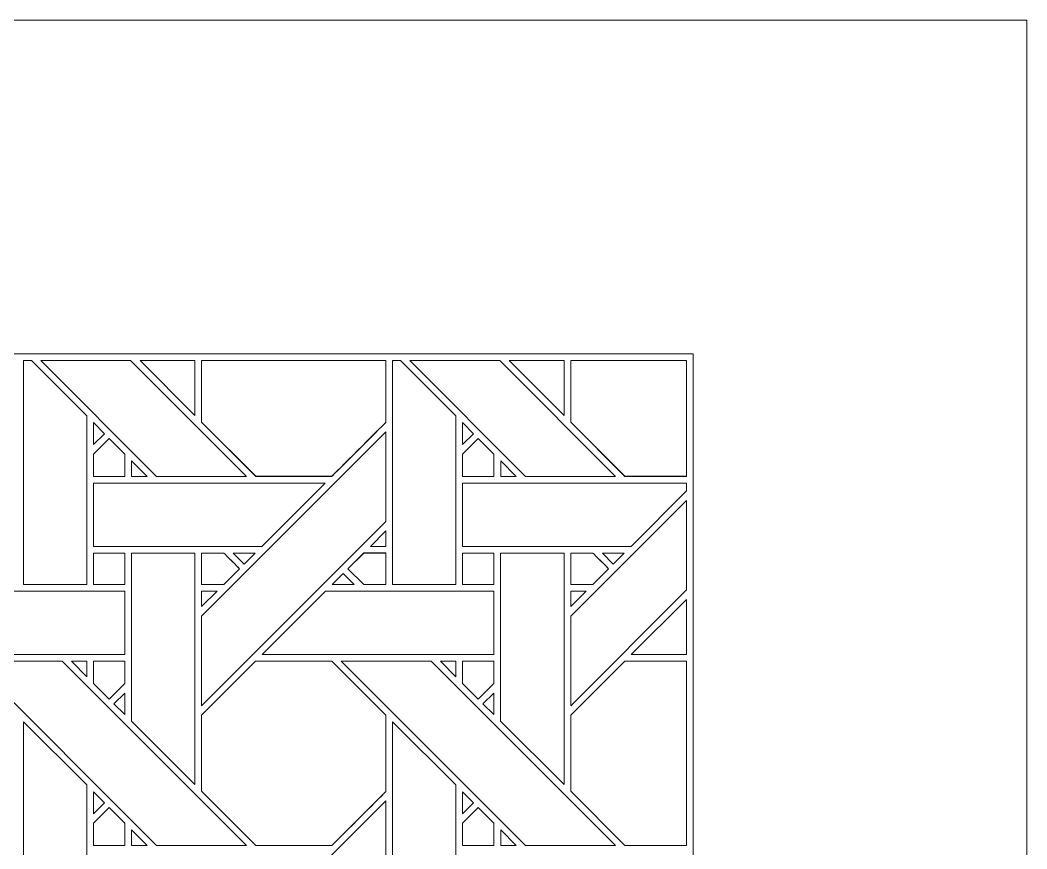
# Model space of a CAD drawing. Header units: inches. Extents: x 3.4 to 21.4, y 0.1 to 18.1.
# Drawn here: x 18.795 to 21.383, y 15.965 to 18.095 of the extents above; entities that cross this region are included whole.
import ezdxf

# ---------------------------------------------------------------- set-up
doc = ezdxf.new("R2010")
doc.units = ezdxf.units.IN
doc.header["$MEASUREMENT"] = 0
doc.layers.add('Design', color=7, linetype='Continuous', lineweight=0)

msp = doc.modelspace()

# ---------------------------------------------------------------- linework, layer by layer
at = {"layer": 'Design'}
for points, knots in [([(3.3829, 18.0948), (3.3829, 18.0948), (3.3829, 0.0948), (3.3829, 0.0948), (3.3829, 0.0948), (21.3829, 0.0948), (21.3829, 0.0948), (21.3829, 0.0948), (21.3829, 18.0948), (21.3829, 18.0948), (21.3829, 18.0948), (3.3829, 18.0948), (3.3829, 18.0948)], [0, 0, 0, 0, 1, 1, 1, 2, 2, 2, 3, 3, 3, 4, 4, 4, 4]), ([(4.2402, 17.2374), (4.2402, 17.2374), (4.2402, 0.9521), (4.2402, 0.9521), (4.2402, 0.9521), (20.5255, 0.9521), (20.5255, 0.9521), (20.5255, 0.9521), (20.5255, 17.2374), (20.5255, 17.2374), (20.5255, 17.2374), (4.2402, 17.2374), (4.2402, 17.2374)], [0, 0, 0, 0, 1, 1, 1, 2, 2, 2, 3, 3, 3, 4, 4, 4, 4]), ([(18.9663, 16.6442), (18.9663, 16.6442), (18.8036, 16.6442), (18.8036, 16.6442), (18.8036, 16.6442), (18.8036, 17.2198), (18.8036, 17.2198), (18.8036, 17.2198), (18.824, 17.2198), (18.824, 17.2198), (18.824, 17.2198), (18.9663, 17.0779), (18.9663, 17.0779), (18.9663, 17.0779), (18.9663, 16.6442), (18.9663, 16.6442)], [0, 0, 0, 0, 1, 1, 1, 2, 2, 2, 3, 3, 3, 4, 4, 4, 5, 5, 5, 5]), ([(19.3765, 16.9222), (19.3765, 16.9222), (19.1455, 16.9222), (19.1455, 16.9222), (19.1455, 16.9222), (18.848, 17.2198), (18.848, 17.2198), (18.848, 17.2198), (19.079, 17.2198), (19.079, 17.2198), (19.079, 17.2198), (19.3765, 16.9222), (19.3765, 16.9222)], [0, 0, 0, 0, 1, 1, 1, 2, 2, 2, 3, 3, 3, 4, 4, 4, 4]), ([(19.2443, 17.2198), (19.2443, 17.2198), (19.2443, 17.0786), (19.2443, 17.0786), (19.2443, 17.0786), (19.1032, 17.2198), (19.1032, 17.2198), (19.1032, 17.2198), (19.2443, 17.2198), (19.2443, 17.2198)], [0, 0, 0, 0, 1, 1, 1, 2, 2, 2, 3, 3, 3, 3]), ([(19.7352, 17.2198), (19.7352, 17.2198), (19.7352, 17.0611), (19.7352, 17.0611), (19.7174, 17.0431), (19.6055, 16.9314), (19.5965, 16.9224), (19.5965, 16.9224), (19.4008, 16.9224), (19.4008, 16.9224), (19.4008, 16.9224), (19.2616, 17.0616), (19.2616, 17.0616), (19.2616, 17.0616), (19.2616, 17.2198), (19.2616, 17.2198), (19.2616, 17.2198), (19.7352, 17.2198), (19.7352, 17.2198)], [0, 0, 0, 0, 1, 1, 1, 2, 2, 2, 3, 3, 3, 4, 4, 4, 5, 5, 5, 6, 6, 6, 6]), ([(19.2616, 17.2198), (19.2616, 17.2198), (19.7352, 17.2198), (19.7352, 17.2198), (19.7352, 17.2198), (19.7352, 17.0609), (19.7352, 17.0609), (19.7173, 17.0429), (19.6053, 16.9312), (19.5964, 16.9222), (19.5964, 16.9222), (19.4007, 16.9222), (19.4007, 16.9222), (19.4007, 16.9222), (19.2616, 17.0615), (19.2616, 17.0615), (19.2616, 17.0615), (19.2616, 17.2198), (19.2616, 17.2198)], [0, 0, 0, 0, 1, 1, 1, 2, 2, 2, 3, 3, 3, 4, 4, 4, 5, 5, 5, 6, 6, 6, 6]), ([(19.9151, 16.6442), (19.9151, 16.6442), (19.7523, 16.6442), (19.7523, 16.6442), (19.7523, 16.6442), (19.7523, 17.2198), (19.7523, 17.2198), (19.7523, 17.2198), (19.7727, 17.2198), (19.7727, 17.2198), (19.7727, 17.2198), (19.9151, 17.0779), (19.9151, 17.0779), (19.9151, 17.0779), (19.9151, 16.6442), (19.9151, 16.6442)], [0, 0, 0, 0, 1, 1, 1, 2, 2, 2, 3, 3, 3, 4, 4, 4, 5, 5, 5, 5]), ([(20.3252, 16.9222), (20.3252, 16.9222), (20.0942, 16.9222), (20.0942, 16.9222), (20.0942, 16.9222), (19.7967, 17.2198), (19.7967, 17.2198), (19.7967, 17.2198), (20.0277, 17.2198), (20.0277, 17.2198), (20.0277, 17.2198), (20.3252, 16.9222), (20.3252, 16.9222)], [0, 0, 0, 0, 1, 1, 1, 2, 2, 2, 3, 3, 3, 4, 4, 4, 4]), ([(20.1931, 17.2198), (20.1931, 17.2198), (20.1931, 17.0786), (20.1931, 17.0786), (20.1931, 17.0786), (20.0519, 17.2198), (20.0519, 17.2198), (20.0519, 17.2198), (20.1931, 17.2198), (20.1931, 17.2198)], [0, 0, 0, 0, 1, 1, 1, 2, 2, 2, 3, 3, 3, 3]), ([(20.5079, 17.2198), (20.5079, 17.2198), (20.5079, 16.9224), (20.5079, 16.9224), (20.5079, 16.9224), (20.3496, 16.9224), (20.3496, 16.9224), (20.3496, 16.9224), (20.2103, 17.0616), (20.2103, 17.0616), (20.2103, 17.0616), (20.2103, 17.2198), (20.2103, 17.2198), (20.2103, 17.2198), (20.5079, 17.2198), (20.5079, 17.2198)], [0, 0, 0, 0, 1, 1, 1, 2, 2, 2, 3, 3, 3, 4, 4, 4, 5, 5, 5, 5]), ([(20.5079, 16.9222), (20.5079, 16.9222), (20.3495, 16.9222), (20.3495, 16.9222), (20.3495, 16.9222), (20.2103, 17.0615), (20.2103, 17.0615), (20.2103, 17.0615), (20.2103, 17.2198), (20.2103, 17.2198), (20.2103, 17.2198), (20.5079, 17.2198), (20.5079, 17.2198), (20.5079, 17.2198), (20.5079, 16.9222), (20.5079, 16.9222)], [0, 0, 0, 0, 1, 1, 1, 2, 2, 2, 3, 3, 3, 4, 4, 4, 5, 5, 5, 5]), ([(18.9836, 17.0037), (18.9836, 17.0037), (18.9836, 17.0604), (18.9836, 17.0604), (18.9836, 17.0604), (19.0118, 17.0318), (19.0118, 17.0318), (19.0118, 17.0318), (18.9836, 17.0037), (18.9836, 17.0037)], [0, 0, 0, 0, 1, 1, 1, 2, 2, 2, 3, 3, 3, 3]), ([(19.9324, 17.0037), (19.9324, 17.0037), (19.9324, 17.0604), (19.9324, 17.0604), (19.9324, 17.0604), (19.9605, 17.0318), (19.9605, 17.0318), (19.9605, 17.0318), (19.9324, 17.0037), (19.9324, 17.0037)], [0, 0, 0, 0, 1, 1, 1, 2, 2, 2, 3, 3, 3, 3]), ([(19.7352, 17.0365), (19.7352, 17.0365), (19.7352, 16.8065), (19.7352, 16.8065), (19.7352, 16.8065), (19.2615, 16.3328), (19.2615, 16.3328), (19.2615, 16.3328), (19.2615, 16.5629), (19.2615, 16.5629), (19.2615, 16.5629), (19.7352, 17.0365), (19.7352, 17.0365)], [0, 0, 0, 0, 1, 1, 1, 2, 2, 2, 3, 3, 3, 4, 4, 4, 4]), ([(19.024, 17.0196), (19.024, 17.0196), (19.0643, 16.9793), (19.0643, 16.9793), (19.0643, 16.9793), (19.0643, 16.922), (19.0643, 16.922), (19.0643, 16.922), (18.9836, 16.922), (18.9836, 16.922), (18.9836, 16.922), (18.9836, 16.9793), (18.9836, 16.9793), (18.9836, 16.9793), (19.024, 17.0196), (19.024, 17.0196)], [0, 0, 0, 0, 1, 1, 1, 2, 2, 2, 3, 3, 3, 4, 4, 4, 5, 5, 5, 5]), ([(18.9837, 16.9221), (18.9837, 16.9221), (18.9837, 16.9794), (18.9837, 16.9794), (18.9837, 16.9794), (19.0241, 17.0198), (19.0241, 17.0198), (19.0241, 17.0198), (19.0644, 16.9794), (19.0644, 16.9794), (19.0644, 16.9794), (19.0644, 16.9221), (19.0644, 16.9221), (19.0644, 16.9221), (18.9837, 16.9221), (18.9837, 16.9221)], [0, 0, 0, 0, 1, 1, 1, 2, 2, 2, 3, 3, 3, 4, 4, 4, 5, 5, 5, 5]), ([(19.9727, 17.0196), (19.9727, 17.0196), (20.013, 16.9793), (20.013, 16.9793), (20.013, 16.9793), (20.013, 16.922), (20.013, 16.922), (20.013, 16.922), (19.9324, 16.922), (19.9324, 16.922), (19.9324, 16.922), (19.9324, 16.9793), (19.9324, 16.9793), (19.9324, 16.9793), (19.9727, 17.0196), (19.9727, 17.0196)], [0, 0, 0, 0, 1, 1, 1, 2, 2, 2, 3, 3, 3, 4, 4, 4, 5, 5, 5, 5]), ([(19.9325, 16.9221), (19.9325, 16.9221), (19.9325, 16.9794), (19.9325, 16.9794), (19.9325, 16.9794), (19.9728, 17.0198), (19.9728, 17.0198), (19.9728, 17.0198), (20.0131, 16.9794), (20.0131, 16.9794), (20.0131, 16.9794), (20.0131, 16.9221), (20.0131, 16.9221), (20.0131, 16.9221), (19.9325, 16.9221), (19.9325, 16.9221)], [0, 0, 0, 0, 1, 1, 1, 2, 2, 2, 3, 3, 3, 4, 4, 4, 5, 5, 5, 5]), ([(19.0815, 16.9222), (19.0815, 16.9222), (19.0815, 16.962), (19.0815, 16.962), (19.0815, 16.962), (19.1213, 16.9222), (19.1213, 16.9222), (19.1213, 16.9222), (19.0815, 16.9222), (19.0815, 16.9222)], [0, 0, 0, 0, 1, 1, 1, 2, 2, 2, 3, 3, 3, 3]), ([(20.0303, 16.9222), (20.0303, 16.9222), (20.0303, 16.962), (20.0303, 16.962), (20.0303, 16.962), (20.07, 16.9222), (20.07, 16.9222), (20.07, 16.9222), (20.0303, 16.9222), (20.0303, 16.9222)], [0, 0, 0, 0, 1, 1, 1, 2, 2, 2, 3, 3, 3, 3]), ([(19.5793, 16.905), (19.5793, 16.905), (19.4166, 16.7423), (19.4166, 16.7423), (19.4166, 16.7423), (18.9836, 16.7423), (18.9836, 16.7423), (18.9836, 16.7423), (18.9836, 16.905), (18.9836, 16.905), (18.9836, 16.905), (19.5793, 16.905), (19.5793, 16.905)], [0, 0, 0, 0, 1, 1, 1, 2, 2, 2, 3, 3, 3, 4, 4, 4, 4]), ([(19.9324, 16.7423), (19.9324, 16.7423), (19.9324, 16.905), (19.9324, 16.905), (19.9324, 16.905), (20.5079, 16.905), (20.5079, 16.905), (20.5079, 16.905), (20.5079, 16.8848), (20.5079, 16.8848), (20.5079, 16.8848), (20.3653, 16.7423), (20.3653, 16.7423), (20.3653, 16.7423), (19.9324, 16.7423), (19.9324, 16.7423)], [0, 0, 0, 0, 1, 1, 1, 2, 2, 2, 3, 3, 3, 4, 4, 4, 5, 5, 5, 5]), ([(20.5079, 16.6304), (20.5079, 16.6304), (20.2102, 16.3328), (20.2102, 16.3328), (20.2102, 16.3328), (20.2102, 16.5629), (20.2102, 16.5629), (20.2102, 16.5629), (20.5079, 16.8605), (20.5079, 16.8605), (20.5079, 16.8605), (20.5079, 16.6304), (20.5079, 16.6304)], [0, 0, 0, 0, 1, 1, 1, 2, 2, 2, 3, 3, 3, 4, 4, 4, 4]), ([(19.6954, 16.7423), (19.6954, 16.7423), (19.7352, 16.7821), (19.7352, 16.7821), (19.7352, 16.7821), (19.7352, 16.7423), (19.7352, 16.7423), (19.7352, 16.7423), (19.6954, 16.7423), (19.6954, 16.7423)], [0, 0, 0, 0, 1, 1, 1, 2, 2, 2, 3, 3, 3, 3]), ([(19.0639, 16.725), (19.0639, 16.725), (19.0639, 16.6442), (19.0639, 16.6442), (19.0639, 16.6442), (18.9836, 16.6442), (18.9836, 16.6442), (18.9836, 16.6442), (18.9836, 16.725), (18.9836, 16.725), (18.9836, 16.725), (19.0639, 16.725), (19.0639, 16.725)], [0, 0, 0, 0, 1, 1, 1, 2, 2, 2, 3, 3, 3, 4, 4, 4, 4]), ([(18.9837, 16.6444), (18.9837, 16.6444), (18.9837, 16.7251), (18.9837, 16.7251), (18.9837, 16.7251), (19.064, 16.7251), (19.064, 16.7251), (19.064, 16.7251), (19.064, 16.6444), (19.064, 16.6444), (19.064, 16.6444), (18.9837, 16.6444), (18.9837, 16.6444)], [0, 0, 0, 0, 1, 1, 1, 2, 2, 2, 3, 3, 3, 4, 4, 4, 4]), ([(19.0814, 16.2928), (19.0814, 16.2928), (19.0814, 16.725), (19.0814, 16.725), (19.0814, 16.725), (19.2443, 16.725), (19.2443, 16.725), (19.2443, 16.725), (19.2443, 16.1299), (19.2443, 16.1299), (19.2443, 16.1299), (19.0814, 16.2928), (19.0814, 16.2928)], [0, 0, 0, 0, 1, 1, 1, 2, 2, 2, 3, 3, 3, 4, 4, 4, 4]), ([(19.3589, 16.6847), (19.3589, 16.6847), (19.3185, 16.6442), (19.3185, 16.6442), (19.3185, 16.6442), (19.2615, 16.6442), (19.2615, 16.6442), (19.2615, 16.6442), (19.2615, 16.725), (19.2615, 16.725), (19.2615, 16.725), (19.3186, 16.725), (19.3186, 16.725), (19.3239, 16.7197), (19.3547, 16.6889), (19.3589, 16.6847)], [0, 0, 0, 0, 1, 1, 1, 2, 2, 2, 3, 3, 3, 4, 4, 4, 5, 5, 5, 5]), ([(19.2616, 16.6444), (19.2616, 16.6444), (19.2616, 16.7251), (19.2616, 16.7251), (19.2616, 16.7251), (19.3187, 16.7251), (19.3187, 16.7251), (19.3238, 16.72), (19.3546, 16.6892), (19.359, 16.6848), (19.359, 16.6848), (19.3186, 16.6444), (19.3186, 16.6444), (19.3186, 16.6444), (19.2616, 16.6444), (19.2616, 16.6444)], [0, 0, 0, 0, 1, 1, 1, 2, 2, 2, 3, 3, 3, 4, 4, 4, 5, 5, 5, 5]), ([(19.3429, 16.725), (19.3429, 16.725), (19.3994, 16.725), (19.3994, 16.725), (19.3994, 16.725), (19.3711, 16.6968), (19.3711, 16.6968), (19.3711, 16.6968), (19.3429, 16.725), (19.3429, 16.725)], [0, 0, 0, 0, 1, 1, 1, 2, 2, 2, 3, 3, 3, 3]), ([(19.6377, 16.6846), (19.6377, 16.6846), (19.6781, 16.725), (19.6781, 16.725), (19.6781, 16.725), (19.7352, 16.725), (19.7352, 16.725), (19.7352, 16.725), (19.7352, 16.6442), (19.7352, 16.6442), (19.7352, 16.6442), (19.6781, 16.6442), (19.6781, 16.6442), (19.6781, 16.6442), (19.6377, 16.6846), (19.6377, 16.6846)], [0, 0, 0, 0, 1, 1, 1, 2, 2, 2, 3, 3, 3, 4, 4, 4, 5, 5, 5, 5]), ([(19.6782, 16.6444), (19.6782, 16.6444), (19.6378, 16.6847), (19.6378, 16.6847), (19.6378, 16.6847), (19.6782, 16.7252), (19.6782, 16.7252), (19.6782, 16.7252), (19.7353, 16.7252), (19.7353, 16.7252), (19.7353, 16.7252), (19.7353, 16.6444), (19.7353, 16.6444), (19.7353, 16.6444), (19.6782, 16.6444), (19.6782, 16.6444)], [0, 0, 0, 0, 1, 1, 1, 2, 2, 2, 3, 3, 3, 4, 4, 4, 5, 5, 5, 5]), ([(20.0126, 16.6442), (20.0126, 16.6442), (19.9324, 16.6442), (19.9324, 16.6442), (19.9324, 16.6442), (19.9324, 16.725), (19.9324, 16.725), (19.9324, 16.725), (20.0126, 16.725), (20.0126, 16.725), (20.0126, 16.725), (20.0126, 16.6442), (20.0126, 16.6442)], [0, 0, 0, 0, 1, 1, 1, 2, 2, 2, 3, 3, 3, 4, 4, 4, 4]), ([(19.9325, 16.6444), (19.9325, 16.6444), (19.9325, 16.7251), (19.9325, 16.7251), (19.9325, 16.7251), (20.0127, 16.7251), (20.0127, 16.7251), (20.0127, 16.7251), (20.0127, 16.6444), (20.0127, 16.6444), (20.0127, 16.6444), (19.9325, 16.6444), (19.9325, 16.6444)], [0, 0, 0, 0, 1, 1, 1, 2, 2, 2, 3, 3, 3, 4, 4, 4, 4]), ([(20.0302, 16.2928), (20.0302, 16.2928), (20.0302, 16.725), (20.0302, 16.725), (20.0302, 16.725), (20.1931, 16.725), (20.1931, 16.725), (20.1931, 16.725), (20.1931, 16.1299), (20.1931, 16.1299), (20.1931, 16.1299), (20.0302, 16.2928), (20.0302, 16.2928)], [0, 0, 0, 0, 1, 1, 1, 2, 2, 2, 3, 3, 3, 4, 4, 4, 4]), ([(20.2102, 16.6442), (20.2102, 16.6442), (20.2102, 16.725), (20.2102, 16.725), (20.2102, 16.725), (20.2673, 16.725), (20.2673, 16.725), (20.2726, 16.7197), (20.3034, 16.6889), (20.3076, 16.6847), (20.3076, 16.6847), (20.2672, 16.6442), (20.2672, 16.6442), (20.2672, 16.6442), (20.2102, 16.6442), (20.2102, 16.6442)], [0, 0, 0, 0, 1, 1, 1, 2, 2, 2, 3, 3, 3, 4, 4, 4, 5, 5, 5, 5]), ([(20.2103, 16.6444), (20.2103, 16.6444), (20.2103, 16.7251), (20.2103, 16.7251), (20.2103, 16.7251), (20.2674, 16.7251), (20.2674, 16.7251), (20.2725, 16.72), (20.3033, 16.6892), (20.3077, 16.6848), (20.3077, 16.6848), (20.2673, 16.6444), (20.2673, 16.6444), (20.2673, 16.6444), (20.2103, 16.6444), (20.2103, 16.6444)], [0, 0, 0, 0, 1, 1, 1, 2, 2, 2, 3, 3, 3, 4, 4, 4, 5, 5, 5, 5]), ([(20.2916, 16.725), (20.2916, 16.725), (20.3481, 16.725), (20.3481, 16.725), (20.3481, 16.725), (20.3198, 16.6968), (20.3198, 16.6968), (20.3198, 16.6968), (20.2916, 16.725), (20.2916, 16.725)], [0, 0, 0, 0, 1, 1, 1, 2, 2, 2, 3, 3, 3, 3]), ([(19.6538, 16.6442), (19.6538, 16.6442), (19.5973, 16.6442), (19.5973, 16.6442), (19.5973, 16.6442), (19.6256, 16.6725), (19.6256, 16.6725), (19.6256, 16.6725), (19.6538, 16.6442), (19.6538, 16.6442)], [0, 0, 0, 0, 1, 1, 1, 2, 2, 2, 3, 3, 3, 3]), ([(19.0639, 16.6271), (19.0639, 16.6271), (19.0639, 16.4643), (19.0639, 16.4643), (19.0639, 16.4643), (18.4686, 16.4643), (18.4686, 16.4643), (18.4686, 16.4643), (18.6314, 16.6271), (18.6314, 16.6271), (18.6314, 16.6271), (19.0639, 16.6271), (19.0639, 16.6271)], [0, 0, 0, 0, 1, 1, 1, 2, 2, 2, 3, 3, 3, 4, 4, 4, 4]), ([(19.3013, 16.6271), (19.3013, 16.6271), (19.2615, 16.5873), (19.2615, 16.5873), (19.2615, 16.5873), (19.2615, 16.6271), (19.2615, 16.6271), (19.2615, 16.6271), (19.3013, 16.6271), (19.3013, 16.6271)], [0, 0, 0, 0, 1, 1, 1, 2, 2, 2, 3, 3, 3, 3]), ([(20.0126, 16.6271), (20.0126, 16.6271), (20.0126, 16.4643), (20.0126, 16.4643), (20.0126, 16.4643), (19.4173, 16.4643), (19.4173, 16.4643), (19.4173, 16.4643), (19.5802, 16.6271), (19.5802, 16.6271), (19.5802, 16.6271), (20.0126, 16.6271), (20.0126, 16.6271)], [0, 0, 0, 0, 1, 1, 1, 2, 2, 2, 3, 3, 3, 4, 4, 4, 4]), ([(20.2501, 16.6271), (20.2501, 16.6271), (20.2102, 16.5873), (20.2102, 16.5873), (20.2102, 16.5873), (20.2102, 16.6271), (20.2102, 16.6271), (20.2102, 16.6271), (20.2501, 16.6271), (20.2501, 16.6271)], [0, 0, 0, 0, 1, 1, 1, 2, 2, 2, 3, 3, 3, 3]), ([(20.3661, 16.4643), (20.3661, 16.4643), (20.5079, 16.6061), (20.5079, 16.6061), (20.5079, 16.6061), (20.5079, 16.4643), (20.5079, 16.4643), (20.5079, 16.4643), (20.3661, 16.4643), (20.3661, 16.4643)], [0, 0, 0, 0, 1, 1, 1, 2, 2, 2, 3, 3, 3, 3]), ([(19.3765, 15.9735), (19.3765, 15.9735), (19.1455, 15.9735), (19.1455, 15.9735), (19.1455, 15.9735), (18.6719, 16.4472), (18.6719, 16.4472), (18.6719, 16.4472), (18.9029, 16.4472), (18.9029, 16.4472), (18.9029, 16.4472), (19.3765, 15.9735), (19.3765, 15.9735)], [0, 0, 0, 0, 1, 1, 1, 2, 2, 2, 3, 3, 3, 4, 4, 4, 4]), ([(18.927, 16.4471), (18.927, 16.4471), (18.9664, 16.4471), (18.9664, 16.4471), (18.9664, 16.4471), (18.9664, 16.4073), (18.9664, 16.4073), (18.9664, 16.4073), (18.927, 16.4471), (18.927, 16.4471)], [0, 0, 0, 0, 1, 1, 1, 2, 2, 2, 3, 3, 3, 3]), ([(19.024, 16.3496), (19.024, 16.3496), (18.9836, 16.39), (18.9836, 16.39), (18.9836, 16.39), (18.9836, 16.4472), (18.9836, 16.4472), (18.9836, 16.4472), (19.0639, 16.4472), (19.0639, 16.4472), (19.0639, 16.4472), (19.0639, 16.3896), (19.0639, 16.3896), (19.0639, 16.3896), (19.024, 16.3496), (19.024, 16.3496)], [0, 0, 0, 0, 1, 1, 1, 2, 2, 2, 3, 3, 3, 4, 4, 4, 5, 5, 5, 5]), ([(19.064, 16.4473), (19.064, 16.4473), (19.064, 16.3897), (19.064, 16.3897), (19.064, 16.3897), (19.024, 16.3497), (19.024, 16.3497), (19.024, 16.3497), (18.9837, 16.3901), (18.9837, 16.3901), (18.9837, 16.3901), (18.9837, 16.4473), (18.9837, 16.4473), (18.9837, 16.4473), (19.064, 16.4473), (19.064, 16.4473)], [0, 0, 0, 0, 1, 1, 1, 2, 2, 2, 3, 3, 3, 4, 4, 4, 5, 5, 5, 5]), ([(19.4002, 16.4471), (19.4002, 16.4471), (19.5964, 16.4471), (19.5964, 16.4471), (19.5964, 16.4471), (19.7351, 16.3084), (19.7351, 16.3084), (19.7351, 16.3084), (19.7351, 16.1122), (19.7351, 16.1122), (19.7172, 16.0942), (19.6053, 15.9824), (19.5964, 15.9735), (19.5964, 15.9735), (19.4007, 15.9735), (19.4007, 15.9735), (19.4007, 15.9735), (19.2615, 16.1128), (19.2615, 16.1128), (19.2615, 16.1128), (19.2615, 16.3084), (19.2615, 16.3084), (19.2615, 16.3084), (19.4002, 16.4471), (19.4002, 16.4471)], [0, 0, 0, 0, 1, 1, 1, 2, 2, 2, 3, 3, 3, 4, 4, 4, 5, 5, 5, 6, 6, 6, 7, 7, 7, 8, 8, 8, 8]), ([(19.4003, 16.4473), (19.4003, 16.4473), (19.5965, 16.4473), (19.5965, 16.4473), (19.5965, 16.4473), (19.7353, 16.3085), (19.7353, 16.3085), (19.7353, 16.3085), (19.7353, 16.1123), (19.7353, 16.1123), (19.7175, 16.0944), (19.6055, 15.9827), (19.5965, 15.9736), (19.5965, 15.9736), (19.4008, 15.9736), (19.4008, 15.9736), (19.4008, 15.9736), (19.2616, 16.1129), (19.2616, 16.1129), (19.2616, 16.1129), (19.2616, 16.3085), (19.2616, 16.3085), (19.2616, 16.3085), (19.4003, 16.4473), (19.4003, 16.4473)], [0, 0, 0, 0, 1, 1, 1, 2, 2, 2, 3, 3, 3, 4, 4, 4, 5, 5, 5, 6, 6, 6, 7, 7, 7, 8, 8, 8, 8]), ([(20.3252, 15.9735), (20.3252, 15.9735), (20.0942, 15.9735), (20.0942, 15.9735), (20.0942, 15.9735), (19.6206, 16.4472), (19.6206, 16.4472), (19.6206, 16.4472), (19.8516, 16.4472), (19.8516, 16.4472), (19.8516, 16.4472), (20.3252, 15.9735), (20.3252, 15.9735)], [0, 0, 0, 0, 1, 1, 1, 2, 2, 2, 3, 3, 3, 4, 4, 4, 4]), ([(19.8757, 16.4471), (19.8757, 16.4471), (19.9151, 16.4471), (19.9151, 16.4471), (19.9151, 16.4471), (19.9151, 16.4073), (19.9151, 16.4073), (19.9151, 16.4073), (19.8757, 16.4471), (19.8757, 16.4471)], [0, 0, 0, 0, 1, 1, 1, 2, 2, 2, 3, 3, 3, 3]), ([(19.9727, 16.3496), (19.9727, 16.3496), (19.9324, 16.39), (19.9324, 16.39), (19.9324, 16.39), (19.9324, 16.4472), (19.9324, 16.4472), (19.9324, 16.4472), (20.0126, 16.4472), (20.0126, 16.4472), (20.0126, 16.4472), (20.0126, 16.3896), (20.0126, 16.3896), (20.0126, 16.3896), (19.9727, 16.3496), (19.9727, 16.3496)], [0, 0, 0, 0, 1, 1, 1, 2, 2, 2, 3, 3, 3, 4, 4, 4, 5, 5, 5, 5]), ([(20.0127, 16.4473), (20.0127, 16.4473), (20.0127, 16.3897), (20.0127, 16.3897), (20.0127, 16.3897), (19.9728, 16.3497), (19.9728, 16.3497), (19.9728, 16.3497), (19.9325, 16.3901), (19.9325, 16.3901), (19.9325, 16.3901), (19.9325, 16.4473), (19.9325, 16.4473), (19.9325, 16.4473), (20.0127, 16.4473), (20.0127, 16.4473)], [0, 0, 0, 0, 1, 1, 1, 2, 2, 2, 3, 3, 3, 4, 4, 4, 5, 5, 5, 5]), ([(20.3495, 15.9736), (20.3495, 15.9736), (20.2102, 16.1128), (20.2102, 16.1128), (20.2102, 16.1128), (20.2102, 16.3084), (20.2102, 16.3084), (20.2102, 16.3084), (20.349, 16.4472), (20.349, 16.4472), (20.349, 16.4472), (20.5079, 16.4472), (20.5079, 16.4472), (20.5079, 16.4472), (20.5079, 15.9736), (20.5079, 15.9736), (20.5079, 15.9736), (20.3495, 15.9736), (20.3495, 15.9736)], [0, 0, 0, 0, 1, 1, 1, 2, 2, 2, 3, 3, 3, 4, 4, 4, 5, 5, 5, 6, 6, 6, 6]), ([(20.349, 16.4472), (20.349, 16.4472), (20.5079, 16.4472), (20.5079, 16.4472), (20.5079, 16.4472), (20.5079, 15.9736), (20.5079, 15.9736), (20.5079, 15.9736), (20.3495, 15.9736), (20.3495, 15.9736), (20.3495, 15.9736), (20.2103, 16.1129), (20.2103, 16.1129), (20.2103, 16.1129), (20.2103, 16.3085), (20.2103, 16.3085), (20.2103, 16.3085), (20.349, 16.4472), (20.349, 16.4472)], [0, 0, 0, 0, 1, 1, 1, 2, 2, 2, 3, 3, 3, 4, 4, 4, 5, 5, 5, 6, 6, 6, 6]), ([(19.0639, 16.3653), (19.0639, 16.3653), (19.0639, 16.3102), (19.0639, 16.3102), (19.0639, 16.3102), (19.0361, 16.3375), (19.0361, 16.3375), (19.0361, 16.3375), (19.0639, 16.3653), (19.0639, 16.3653)], [0, 0, 0, 0, 1, 1, 1, 2, 2, 2, 3, 3, 3, 3]), ([(20.0126, 16.3653), (20.0126, 16.3653), (20.0126, 16.3102), (20.0126, 16.3102), (20.0126, 16.3102), (19.9848, 16.3375), (19.9848, 16.3375), (19.9848, 16.3375), (20.0126, 16.3653), (20.0126, 16.3653)], [0, 0, 0, 0, 1, 1, 1, 2, 2, 2, 3, 3, 3, 3]), ([(18.8036, 15.6955), (18.8036, 15.6955), (18.8036, 16.2913), (18.8036, 16.2913), (18.8036, 16.2913), (18.9663, 16.1292), (18.9663, 16.1292), (18.9663, 16.1292), (18.9663, 15.6955), (18.9663, 15.6955), (18.9663, 15.6955), (18.8036, 15.6955), (18.8036, 15.6955)], [0, 0, 0, 0, 1, 1, 1, 2, 2, 2, 3, 3, 3, 4, 4, 4, 4]), ([(19.7523, 15.6955), (19.7523, 15.6955), (19.7523, 16.2913), (19.7523, 16.2913), (19.7523, 16.2913), (19.9151, 16.1292), (19.9151, 16.1292), (19.9151, 16.1292), (19.9151, 15.6955), (19.9151, 15.6955), (19.9151, 15.6955), (19.7523, 15.6955), (19.7523, 15.6955)], [0, 0, 0, 0, 1, 1, 1, 2, 2, 2, 3, 3, 3, 4, 4, 4, 4]), ([(18.9836, 16.0549), (18.9836, 16.0549), (18.9836, 16.1117), (18.9836, 16.1117), (18.9836, 16.1117), (19.0118, 16.0831), (19.0118, 16.0831), (19.0118, 16.0831), (18.9836, 16.0549), (18.9836, 16.0549)], [0, 0, 0, 0, 1, 1, 1, 2, 2, 2, 3, 3, 3, 3]), ([(19.9324, 16.0549), (19.9324, 16.0549), (19.9324, 16.1117), (19.9324, 16.1117), (19.9324, 16.1117), (19.9605, 16.0831), (19.9605, 16.0831), (19.9605, 16.0831), (19.9324, 16.0549), (19.9324, 16.0549)], [0, 0, 0, 0, 1, 1, 1, 2, 2, 2, 3, 3, 3, 3]), ([(19.024, 16.0709), (19.024, 16.0709), (19.0643, 16.0306), (19.0643, 16.0306), (19.0643, 16.0306), (19.0643, 15.9733), (19.0643, 15.9733), (19.0643, 15.9733), (18.9836, 15.9733), (18.9836, 15.9733), (18.9836, 15.9733), (18.9836, 16.0306), (18.9836, 16.0306), (18.9836, 16.0306), (19.024, 16.0709), (19.024, 16.0709)], [0, 0, 0, 0, 1, 1, 1, 2, 2, 2, 3, 3, 3, 4, 4, 4, 5, 5, 5, 5]), ([(18.9837, 15.9734), (18.9837, 15.9734), (18.9837, 16.0307), (18.9837, 16.0307), (18.9837, 16.0307), (19.0241, 16.071), (19.0241, 16.071), (19.0241, 16.071), (19.0644, 16.0307), (19.0644, 16.0307), (19.0644, 16.0307), (19.0644, 15.9734), (19.0644, 15.9734), (19.0644, 15.9734), (18.9837, 15.9734), (18.9837, 15.9734)], [0, 0, 0, 0, 1, 1, 1, 2, 2, 2, 3, 3, 3, 4, 4, 4, 5, 5, 5, 5]), ([(19.7352, 15.8577), (19.7352, 15.8577), (19.2615, 15.3841), (19.2615, 15.3841), (19.2615, 15.3841), (19.2615, 15.6142), (19.2615, 15.6142), (19.2615, 15.6142), (19.7352, 16.0878), (19.7352, 16.0878), (19.7352, 16.0878), (19.7352, 15.8577), (19.7352, 15.8577)], [0, 0, 0, 0, 1, 1, 1, 2, 2, 2, 3, 3, 3, 4, 4, 4, 4]), ([(19.9727, 16.0709), (19.9727, 16.0709), (20.013, 16.0306), (20.013, 16.0306), (20.013, 16.0306), (20.013, 15.9733), (20.013, 15.9733), (20.013, 15.9733), (19.9324, 15.9733), (19.9324, 15.9733), (19.9324, 15.9733), (19.9324, 16.0306), (19.9324, 16.0306), (19.9324, 16.0306), (19.9727, 16.0709), (19.9727, 16.0709)], [0, 0, 0, 0, 1, 1, 1, 2, 2, 2, 3, 3, 3, 4, 4, 4, 5, 5, 5, 5]), ([(19.9325, 15.9734), (19.9325, 15.9734), (19.9325, 16.0307), (19.9325, 16.0307), (19.9325, 16.0307), (19.9728, 16.071), (19.9728, 16.071), (19.9728, 16.071), (20.0131, 16.0307), (20.0131, 16.0307), (20.0131, 16.0307), (20.0131, 15.9734), (20.0131, 15.9734), (20.0131, 15.9734), (19.9325, 15.9734), (19.9325, 15.9734)], [0, 0, 0, 0, 1, 1, 1, 2, 2, 2, 3, 3, 3, 4, 4, 4, 5, 5, 5, 5]), ([(19.0815, 15.9735), (19.0815, 15.9735), (19.0815, 16.0133), (19.0815, 16.0133), (19.0815, 16.0133), (19.1213, 15.9735), (19.1213, 15.9735), (19.1213, 15.9735), (19.0815, 15.9735), (19.0815, 15.9735)], [0, 0, 0, 0, 1, 1, 1, 2, 2, 2, 3, 3, 3, 3]), ([(20.07, 15.9735), (20.07, 15.9735), (20.0303, 15.9735), (20.0303, 15.9735), (20.0303, 15.9735), (20.0303, 16.0133), (20.0303, 16.0133), (20.0303, 16.0133), (20.07, 15.9735), (20.07, 15.9735)], [0, 0, 0, 0, 1, 1, 1, 2, 2, 2, 3, 3, 3, 3])]:
    msp.add_open_spline(points, degree=3, knots=knots, dxfattribs=at)

doc.saveas('drawing.dxf')
